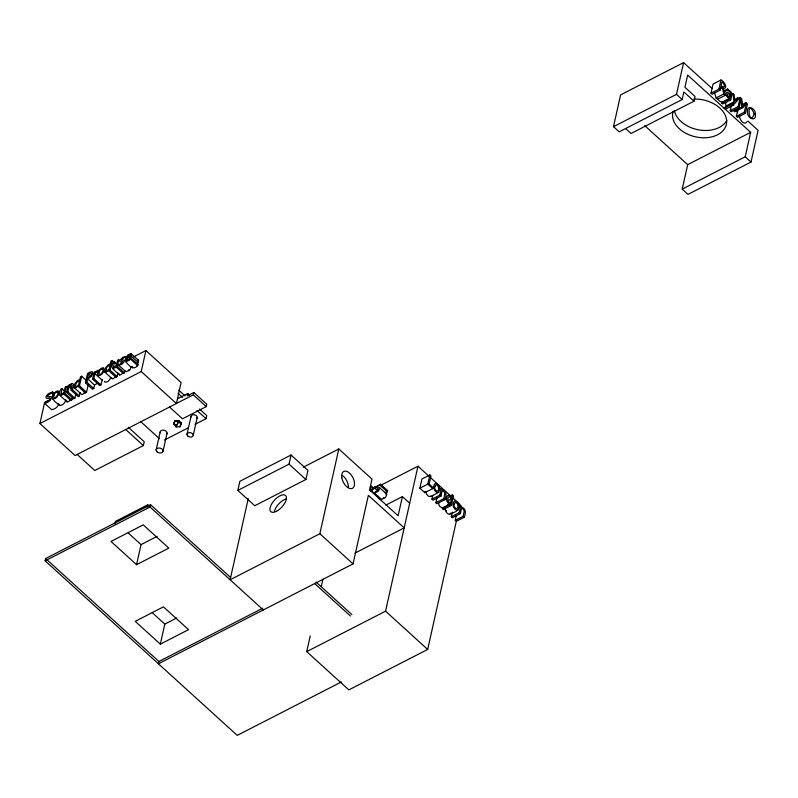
<?xml version="1.0" encoding="UTF-8"?>
<svg xmlns="http://www.w3.org/2000/svg" width="798" height="798" viewBox="0 0 798 798"><rect width="100%" height="100%" fill="white"/><g stroke="black" fill="none" stroke-linecap="round" stroke-linejoin="round"><path stroke-width="1.2" d="M739.596 115.002C738.659 118.583 743.936 126.393 746.998 121.715M445.134 507.967C444.935 510.58 446.461 513.553 449.075 514.321C453.174 512.845 460.985 510.76 458.71 504.855A3.84 2.145 62.8 0 0 457.454 502.64L456.227 501.523A3.88 2.165 62.8 0 0 454.571 501.094C451.129 503.358 453.863 510.9 457.962 510.012M438.651 502.171L438.86 504.565A3.122 1.746 62.8 0 0 439.878 506.531L442.471 507.887L450.391 503.817L450.242 504.526L442.321 508.585L443.389 509.563L451.309 505.503L453.454 495.907L452.386 494.93L449.414 496.456M58.653 403.539C58.304 406.93 54.813 409.324 51.621 409.673L44.568 403.269C44.489 400.726 51.571 401.584 49.795 397.873C47.321 399.479 44.409 398.042 46.863 395.329A4.13 1.915 -47.7 0 1 48.508 393.633L52.538 391.918L54.304 393.514M131.291 353.674L131.421 356.257L126.443 358.801L126.473 360.107A2.703 1.247 -47.7 0 0 127.311 360.407L130.912 357.963L129.456 360.177L126.024 361.644L125.136 360.746L125.805 357.723L127.979 354.911L130.952 353.544L138.573 360.337L138.463 362.651L136.478 363.679M436.925 497.912L435.898 502.75L436.965 503.728L444.895 499.668C446.401 496.745 447.01 490.271 442.311 489.962L442.491 489.194L441.414 488.216L439.429 489.234M456.276 515.488L455.239 520.336L456.316 521.303L464.236 517.244C465.753 514.321 466.351 507.847 461.663 507.538L461.833 506.78L460.755 505.802L458.78 506.82M169.525 407.04L182.483 418.81L206.243 406.611L206.772 404.247L193.824 392.486L193.296 394.85L75.072 455.508L39.9 423.548L44.598 402.551L48.997 400.287M52.538 391.918C52.089 393.504 41.785 398.042 50.932 396.446L51.601 397.135C51.262 400.526 47.77 402.92 44.568 403.269M64.638 391.12L61.995 388.716L61.007 394.062A1.257 0.579 -47.7 0 0 61.616 394.182L64.069 392.207L65.227 387.06L66.433 386.441L68.189 388.047M72.448 397.434L71.94 399.728L70.733 400.347L63.68 393.953L63.85 393.185C60.169 398.022 57.965 394.322 60.788 389.334L61.995 388.716M63.68 393.953L64.887 393.334L66.433 386.441M75.81 394.102L74.892 398.212L73.685 398.83L66.633 392.436L68.179 385.544L69.386 384.925L69.217 385.693C72.927 380.836 75.082 384.596 72.279 389.544L71.072 390.162L78.114 396.556L79.321 395.938L80.069 392.586M66.633 392.436L67.85 391.818L68.997 386.671L70.064 385.594A2.793 1.287 -47.7 0 1 71.441 384.706L72.099 385.374L71.072 390.162M70.733 400.347L70.902 399.589L68.508 401.663L67.042 401.863L59.99 395.469M88.149 385.045L86.543 392.237L85.336 392.855L78.294 386.451L78.443 385.753L75.551 387.978A3.122 1.446 -47.7 0 1 74.384 387.818L74.832 383.838L77.486 380.666A4.419 2.045 -47.7 0 1 79.77 379.848L80.438 376.865L81.645 376.247L86.922 381.045M78.294 386.451L79.501 385.833L81.645 376.247M341.434 681.921L237.225 735.387L45.127 560.834L45.636 558.55L150.543 504.725L230.622 577.493M85.456 382.781L87.501 373.604C95.85 367.559 92.987 377.524 87.491 378.701L86.723 382.122L85.456 382.781L92.498 389.185L93.775 388.526L94.533 385.105L98.044 382.831M88.538 373.993L87.72 377.663C90.972 377.554 93.685 370.392 88.538 373.993L91.181 376.397M85.336 392.855L85.496 392.157L82.593 394.382A3.122 1.446 -47.7 0 1 81.426 394.222L74.384 387.818M102.473 379.419L100.857 384.885L99.65 385.504L92.608 379.11L94.144 372.227L95.351 371.599L95.122 372.626L96.977 370.821A3.192 1.476 -47.7 0 1 97.945 370.312M92.608 379.11L93.815 378.491L94.912 373.604L97.675 371.519L97.945 370.312M117.865 372.975L117.067 376.576L115.85 377.195L108.807 370.791L108.967 370.092L106.074 372.317A3.122 1.446 -47.7 0 1 104.897 372.157L105.346 368.177L107.999 365.005A4.419 2.045 -47.7 0 1 110.284 364.187M110.284 364.187L110.952 361.205L112.159 360.586L116.568 364.586M108.807 370.791L110.014 370.172L112.159 360.586M117.097 364.197L114.463 361.803L113.466 367.14M124.907 370.521L124.398 372.816L123.191 373.434L116.149 367.03L116.318 366.262C112.638 371.1 110.433 367.399 113.256 362.422L114.463 361.803M116.149 367.03L117.356 366.412L118.892 359.529L117.685 360.147L116.538 365.284L114.074 367.26A1.257 0.579 -47.7 0 1 113.466 367.14M115.85 377.195L116.009 376.496L113.117 378.721A3.122 1.446 -47.7 0 1 111.949 378.561L104.897 372.157M131.201 366.491L130.274 369.384A3.711 1.716 -47.7 0 1 128.727 370.701L125.795 371.728L118.752 365.324C119.311 363.918 126.463 360.646 120.299 361.903L119.75 361.354L120.169 359.838L122.942 357.295L125.047 356.666L126.812 358.262M125.047 356.666C124.368 357.943 117.855 361.394 123.74 359.968L124.288 361.095L123.231 362.98A3.711 1.716 -47.7 0 1 121.685 364.297L118.752 365.324M123.191 373.434L123.361 372.666L120.967 374.741L119.501 374.95L112.458 368.546M125.595 361.504C128.678 365.434 133.505 370.88 137.675 365.624L137.964 364.367L130.842 357.993M141.226 371.559L145.914 350.561L181.086 382.521L176.398 403.519L141.226 371.559L39.9 423.548M114.942 523.737L115.461 521.383L147.72 504.825L149.545 506.491M77.137 454.451L94.782 470.491L143.381 445.553L144.229 441.743L128.348 427.319M156.159 449.952L160.149 432.077M147.191 507.189L147.72 504.825M136.558 564.685L168.817 548.126L143.241 524.885L110.982 541.443L136.558 564.685L141.047 544.625L157.176 536.346M45.127 560.834L150.024 507.009L150.543 504.725M163.071 451.03L167.061 433.154M173.505 424.057L174.772 421.514L178.692 421.394L176.168 426.471L173.505 424.057L174.942 420.726L178.872 420.606L181.535 423.03L179.989 426.82L176.069 426.94L176.348 425.693L173.685 423.269M174.772 421.514L174.942 420.726M176.069 426.94L178.872 420.606M179.989 426.82L181.535 423.03M189.465 395.08L187.739 393.504L187.211 395.878L193.824 392.486M187.011 434.341L191.011 416.476M193.236 435.319L197.226 417.444M195.071 424.317L206.024 418.701L206.722 415.568L199.5 409.005M160.328 644.146L188.547 629.662L163.44 606.859L135.221 621.343L160.328 644.146L164.807 624.086L176.747 617.961M262.712 608.216L158.912 661.482L158.403 663.766L353.045 563.887L368.367 495.349L404.177 527.887L354.911 553.164M237.854 490.401L239.889 481.294L291.061 455.03L307.948 470.371L305.913 479.488L254.742 505.742L237.854 490.401L289.026 464.147L291.061 455.03M248.248 498.65L230.113 579.777L319.858 533.732L338.801 448.965L371.998 479.119L369.454 490.461M456.566 520.176L427.668 649.442L348.846 689.891L306.731 651.627L310.242 635.936M321.305 586.44L322.921 579.198M370.462 490.73L371.469 486.241L374.112 488.645M387.389 491.877L380.277 485.503C377.334 484.735 374.91 489.822 379.309 487.538L386.771 494.072L385.843 496.964A3.711 1.716 -47.7 0 1 384.297 498.281L381.364 499.309L374.322 492.905C374.88 491.488 382.033 488.226 375.868 489.483L375.369 488.346L376.437 486.461L380.616 484.236L387.658 490.64L387.389 491.877L384.746 492.615M380.337 485.473L380.616 484.236M409.683 503.229L402.401 496.615L398.122 515.767L369.604 489.852M306.731 651.627L385.554 611.178L417.962 466.202L428.945 476.187M419.858 488.186L421.913 479.009L429.833 474.94L430.97 475.967L429.154 484.067L432.955 487.518L432.716 488.605L424.795 492.665L419.858 488.186L427.788 484.117L429.833 474.94M424.795 492.665L425.035 491.578M435.898 502.75L443.818 498.69L444.845 493.842L444.296 491.977A2.793 1.556 62.8 0 0 443.06 491.099L442.092 490.94L440.945 496.087L433.025 500.147L431.957 499.169L432.725 495.728M431.957 499.169L439.878 495.109L441.414 488.216M442.321 508.585L442.471 507.887M450.611 502.85L451.498 498.88L449.404 496.725L448.197 497.224L447.778 500.416A1.786 0.998 62.8 0 0 448.426 501.733L450.611 502.85L447.638 504.376M452.386 494.93L451.718 497.912A4.419 2.474 62.8 0 0 449.693 495.588C446.83 494.002 446.012 498.57 446.78 500.506A3.122 1.746 62.8 0 0 447.798 502.471L450.391 503.817M455.239 520.336L463.159 516.266L464.197 511.428L463.638 509.553A2.793 1.556 62.8 0 0 462.411 508.675L461.444 508.526L460.296 513.663L452.376 517.722L451.299 516.745L452.326 512.156M459.538 506.89L460.077 504.476L452.755 497.822M451.299 516.745L459.219 512.685L460.755 505.802M625.482 128.478L631.009 133.495L694.011 101.176L683.866 91.96L682.18 99.521L619.188 131.84L613.492 126.673L620.585 94.932L683.587 62.613L712.105 88.518M613.492 126.673L676.485 94.344L683.587 62.613M694.011 101.176L695.048 96.508L684.913 87.301L687.647 75.072L750.669 132.348L745.202 156.787L682.21 189.106L688.016 194.383L751.008 162.054L758.1 130.313L747.985 121.126M682.21 189.106L687.677 164.667L750.669 132.348M725.492 95.152L724.025 93.815L722.14 87.72L720.853 86.543L720.035 90.194L712.115 94.254L710.988 93.226L713.033 84.049L720.953 79.99C723.666 80.598 728.774 88.887 723.357 88.408L725.492 95.152L717.572 99.221L716.105 97.885L714.539 92.797M710.988 93.226L718.908 89.167L720.953 79.99M721.731 102.992L721.891 102.254L729.811 98.194L729.651 98.922L721.731 102.992L722.798 103.959L730.719 99.9L731.766 95.191L731.158 92.139L727.666 89.017L723.706 91.052M724.434 91.72L727.397 90.194L727.666 89.017M730.449 95.321L730.03 97.236C725.961 97.316 727.048 90.723 730.449 95.321L727.487 96.847M741.95 104.698L745.911 102.663L747.477 104.089L745.432 113.266L737.512 117.326L736.374 116.299L744.295 112.239L746.07 104.329L742.649 107.7L741.96 107.072L740.963 99.69L739.197 107.6L731.277 111.67L730.22 110.703L731.247 106.114M730.22 110.703L738.14 106.643L740.195 97.466L741.731 98.862L742.719 105.905L745.911 102.663M736.374 116.299L737.891 109.526M65.875 399.798C65.237 402.481 63.032 405.334 60.099 405.484C56.349 402.83 49.197 398.551 53.905 393.554A3.88 1.796 -47.7 0 1 55.74 391.808L57.117 391.1A3.84 1.776 -47.7 0 1 58.553 391.16C59.94 394.421 56.239 399.489 52.688 398.9M110.832 377.454C109.964 379.748 107.62 382.761 104.917 382.112L104.538 381.284M450.73 513.084L450.042 514.072M370.91 490.979L373.703 487.488L375.21 486.72L371.619 491.109L374.062 493.403M725.322 109.306L733.242 105.246L738.778 98.942L737.661 97.925L734.788 101.446L734.18 94.763L733.023 93.705L731.038 94.723M425.773 491.219C425.763 493.603 428.486 498.151 431.08 496.097M438.621 492.426L439.678 489.802L439.359 487.279A3.84 2.145 62.8 0 0 438.112 485.064L436.885 483.947A3.88 2.165 62.8 0 0 435.219 483.518C431.778 485.773 434.511 493.324 438.621 492.426L430.701 496.496M137.964 364.367L136.847 365.394M733.881 102.363L725.961 106.433L724.175 108.269L732.095 104.199L733.881 102.363L733.023 93.705M84.169 392.606L84.678 392.197M128.308 370.082L128.947 369.703M133.805 356.776L145.914 350.561M719.178 89.246L722.14 87.72M716.105 97.885L724.025 93.815M734.689 99.451L737.661 97.925M736.235 99.501L740.195 97.466M736.803 99.959L738.778 98.942M727.856 104.997L732.803 102.463M744.085 105.346L746.07 104.329M741.96 107.072L734.04 111.141L734.729 111.76L742.649 107.7M177.455 398.781L187.739 393.504M164.418 440.047L188.508 427.688M303.35 467.159L338.801 448.965M370.262 486.86L371.469 486.241M380.736 485.304L417.962 466.202M385.783 505.144L402.401 496.615M447.538 500.915L451.498 498.88M383.14 497.952L383.878 497.663M386.731 490.8L387.658 490.64M385.713 494.052L386.771 494.072M374.322 492.905L377.255 491.877A3.711 1.716 -47.7 0 0 378.801 490.561L379.728 487.668M137.565 359.958L138.333 360.078M729.811 98.194L727.158 96.847A2.943 1.646 62.8 0 1 726.3 95.381L726.14 94.852A3.322 1.855 62.8 0 1 726.08 93.286L727.098 92.199C732.694 96.179 731.347 92.189 727.397 90.194M721.891 102.254L719.237 100.907A2.943 1.646 62.8 0 1 718.38 99.441L718.22 98.912A3.322 1.855 62.8 0 1 718.12 98.363M718.908 89.167L720.035 90.194M729.651 98.922L730.719 99.9M738.14 106.643L739.197 107.6M744.295 112.239L745.432 113.266M732.095 104.199L733.242 105.246M736.025 110.254L737.861 111.929M676.485 94.344L682.18 99.521M745.202 156.787L751.008 162.054M644.744 125.655L687.677 164.667M430.78 477.852L450.92 496.156M427.788 484.117L432.716 488.605M439.878 495.109L440.945 496.087M443.818 498.69L444.895 499.668M450.242 504.526L451.309 505.503M459.219 512.685L460.296 513.663M463.159 516.266L464.236 517.244M371.619 491.109L381.115 499.797L378.661 497.513M289.026 464.147L305.913 479.488M193.296 394.85L206.243 406.611M178.742 390.142L185.056 395.888M178.034 393.274L182.552 397.374M196.996 410.501L206.024 418.701M131.421 356.257L138.463 362.651M130.633 359.22L137.675 365.624M319.858 533.732L353.045 563.887M126.443 358.801L128.209 360.407M178.592 421.863L181.256 424.287M117.356 366.412L124.398 372.816M385.554 611.178L427.668 649.442M110.014 370.172L117.067 376.576M94.912 373.604L101.954 379.998M93.815 378.491L100.857 384.885M140.558 421.484L159.52 438.71M316.138 582.111L351.878 614.59M314.711 583.567L350.452 616.046M87.491 378.701L94.533 385.105M86.723 382.122L93.775 388.526M79.501 385.833L86.543 392.237M80.209 387.349L84.608 391.349M125.735 429.514L143.381 445.553M70.094 386.491L71.86 388.097M68.997 386.671L71.64 389.075M72.279 389.544L79.321 395.938M67.85 391.818L74.892 398.212M64.887 393.334L71.94 399.728M52.119 393.424L53.975 394.98M150.024 507.009L263.31 609.941M128.259 533.004L141.047 544.625M152.258 612.684L164.807 624.086M45.636 558.55L158.912 661.482M132.638 367.908L132.159 366.531M119.501 374.95L119.201 373.913M67.042 401.863L66.733 400.835M59.73 405.294L59.341 404.476M111.949 378.561L111.65 377.713M446.391 510.511L446.571 511.029M725.472 101.486L725.961 106.433M191.061 417.055A3.152 2.175 12.6 0 1 194.702 414.87A3.152 2.175 12.6 0 1 196.717 418.471M160.218 432.725A3.501 2.414 12.6 0 1 164.258 430.292A3.501 2.414 12.6 0 1 166.503 434.292M342.302 475.339A9.506 5.317 62.8 0 1 348.397 487.319M274.352 511.538A10.943 5.057 -47.7 0 1 286.183 498.85M726.848 120.259A27.411 18.873 12.6 0 1 698.679 129.855A27.411 18.873 12.6 0 1 674.43 110.732M693.931 99.082A27.411 18.873 12.6 0 1 726.619 120.269A27.411 18.873 12.6 0 1 697.442 137.216A27.411 18.873 12.6 0 1 673.223 111.112M755.407 114.363C756.364 122.872 746.669 117.725 747.507 112.069C746.569 103.57 756.215 108.728 755.407 114.363M754.22 113.795C748.684 129.236 746.2 95.8 754.22 113.795M130.503 355.22L130.443 355.968L126.643 357.913C126.932 356.646 129.326 353.634 130.503 355.22M434.95 486.491C433.244 490.82 440.187 493.423 438.421 487.259A2.204 1.227 62.8 0 0 437.663 485.842L436.875 485.124A2.214 1.237 62.8 0 0 435.848 484.915L434.95 486.491M454.291 504.067C452.586 508.396 459.538 511.009 457.773 504.835A2.204 1.227 62.8 0 0 457.015 503.418L456.227 502.7A2.214 1.237 62.8 0 0 455.189 502.491L454.291 504.067M53.666 396.047C53.197 400.786 59.441 394.551 57.526 392.307A2.204 1.017 -47.7 0 0 56.658 392.207L55.77 392.666A2.214 1.027 -47.7 0 0 54.623 393.793L53.666 396.047M98.852 372.856C98.393 377.604 104.628 371.359 102.713 369.115A2.204 1.017 -47.7 0 0 101.845 369.025L100.957 369.474A2.214 1.027 -47.7 0 0 99.81 370.611L98.852 372.856M724.574 85.925L723.357 87.321L721.083 85.526L721.851 82.064L723.756 83.87L724.574 85.925M75.491 384.865L75.481 386.521A1.786 0.828 -47.7 0 0 76.229 386.671L78.663 384.776L79.551 380.806L76.798 382.222L75.491 384.865M106.004 369.205L105.994 370.861A1.786 0.828 -47.7 0 0 106.742 371.01L109.186 369.115L110.074 365.145L107.321 366.561L106.004 369.205M97.615 373.494L97.875 375.708C101.436 376.297 105.137 371.23 103.75 367.968A3.84 1.776 -47.7 0 0 102.314 367.918L100.937 368.626A3.88 1.796 -47.7 0 0 99.092 370.362L97.615 373.494M187.799 436.027A3.152 2.175 12.6 0 0 193.086 435.868A3.152 2.175 12.6 0 0 189.495 432.606A3.152 2.175 12.6 0 0 187.799 436.027M157.026 451.818A3.501 2.414 12.6 0 0 162.902 451.638A3.501 2.414 12.6 0 0 158.912 448.017A3.501 2.414 12.6 0 0 157.026 451.818M276.477 511.309A10.943 5.057 -47.7 0 0 286.063 496.107A10.943 5.057 -47.7 0 0 272.078 503.279A10.943 5.057 -47.7 0 0 276.477 511.309M341.823 477.703A9.506 5.317 62.8 0 0 352.407 488.356A9.506 5.317 62.8 0 0 350.053 473.583A9.506 5.317 62.8 0 0 341.823 477.703"/></g></svg>
